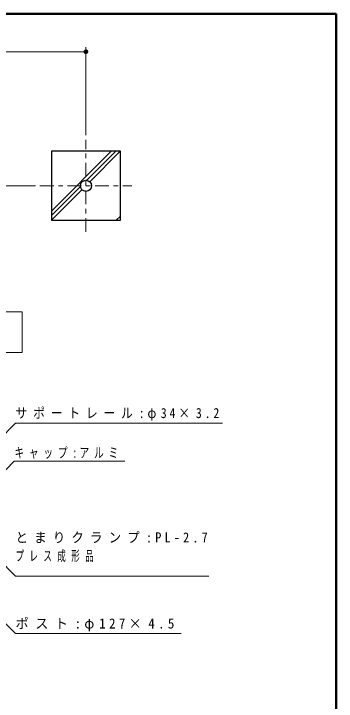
# Model space of a CAD drawing. Units: millimetres on the paper. Extents: x -365 to 0, y -5 to 257.
# Drawn here: x -70.1 to 0, y 107.6 to 257 of the extents above; entities that cross this region are included whole.
import ezdxf

# ---------------------------------------------------------------- set-up
doc = ezdxf.new("R2010")
doc.units = ezdxf.units.MM
doc.linetypes.add('USER2', pattern=[6, 3, -1, 1, -1])
doc.layers.add('LY_1', color=7, linetype='Continuous', lineweight=25)
doc.styles.add('ＭＳ ゴシック', font='')
doc.styles.get('ＭＳ ゴシック').set_extended_font_data('MS Gothic')

# ---------------------------------------------------------------- blocks, each defined once
blk = doc.blocks.new('filled_dot')
at = {"color": 0, "linetype": 'Continuous', "lineweight": -2, "const_width": 1.25}
blk.add_lwpolyline([(-0.625, 0, 1), (0.625, 0, 1)], format="xyb", close=True, dxfattribs=at)

msp = doc.modelspace()

# ---------------------------------------------------------------- linework, layer by layer
at = {"layer": 'LY_1', "lineweight": 50}
for p, q in [((0, 257), (-365, 257)), ((0, 0), (0, 257))]:
    msp.add_line(p, q, dxfattribs=at)
at = {"layer": 'LY_1', "lineweight": 13}
for p, q in [((-54.437, 230.6), (-54.437, 249.749)), ((-134.437, 248.749), (-54.437, 248.749)), ((-61.937, 214.118), (-48.955, 227.1)), ((-54.262, 220.802), (-47.965, 227.1)), ((-53.597, 220.478), (-46.975, 227.1)), ((-65.437, 219.6), (-91.234, 219.6)), ((-65.437, 219.6), (-91.234, 219.6)), ((-61.937, 213.128), (-55.639, 219.425)), ((-61.937, 212.138), (-55.315, 218.76)), ((-47.833, 212.1), (-46.937, 212.996)), ((-68.287, 192.203), (-120.587, 192.203)), ((-68.287, 183.403), (-68.287, 192.203)), ((-120.587, 183.403), (-68.287, 183.403)), ((-69.772, 168.021), (-97.478, 140.335)), ((-69.772, 168.021), (-24.735, 168.021)), ((-70.016, 159.721), (-76.824, 152.774)), ((-70.016, 159.721), (-45.983, 159.721)), ((-69.776, 134.78), (-74.383, 139.387)), ((-69.776, 134.78), (-27.743, 134.78)), ((-69.776, 122.28), (-76.016, 128.52)), ((-69.776, 122.28), (-33.743, 122.28))]:
    msp.add_line(p, q, dxfattribs=at)
at = {"layer": 'LY_1', "linetype": 'USER2', "lineweight": 13}
for p, q in [((-54.437, 209.6), (-54.437, 229.6)), ((-64.437, 219.6), (-44.437, 219.6))]:
    msp.add_line(p, q, dxfattribs=at)
at = {"layer": 'LY_1'}
for p, q in [((-46.937, 227.1), (-61.937, 227.1)), ((-61.937, 227.1), (-61.937, 212.1)), ((-46.937, 212.1), (-46.937, 227.1)), ((-61.937, 212.1), (-46.937, 212.1))]:
    msp.add_line(p, q, dxfattribs=at)
msp.add_circle((-54.437, 219.6), 1.215, dxfattribs=at)

# ---------------------------------------------------------------- block references
at = {"layer": 'LY_1', "lineweight": 13, "xscale": 0.4, "yscale": 0.4, "rotation": 180}
msp.add_blockref('filled_dot', (-54.437, 248.749), dxfattribs=at)

# ---------------------------------------------------------------- texts
at = {"layer": 'LY_1', "char_height": 2.199, "style": 'ＭＳ ゴシック'}
for s, insert, attachment_point in [('\\T1.5;\\W0.85;サポートレール:φ34×3.2', (-69.735, 168.521), 7), ('\\T1.5;\\W0.7;キャップ:アルミ', (-69.983, 160.221), 7), ('\\T1.5;\\W0.9;とまりクランプ:PL-2.7', (-69.743, 144.28), 1), ('\\T1.64;\\W0.6;プレス成形品', (-69.743, 140.28), 1), ('\\T1.5;\\W0.95;ポスト:φ127×4.5', (-69.743, 122.78), 7)]:
    msp.add_mtext(s, dxfattribs=dict(at, insert=insert, attachment_point=attachment_point))

doc.saveas('drawing.dxf')
